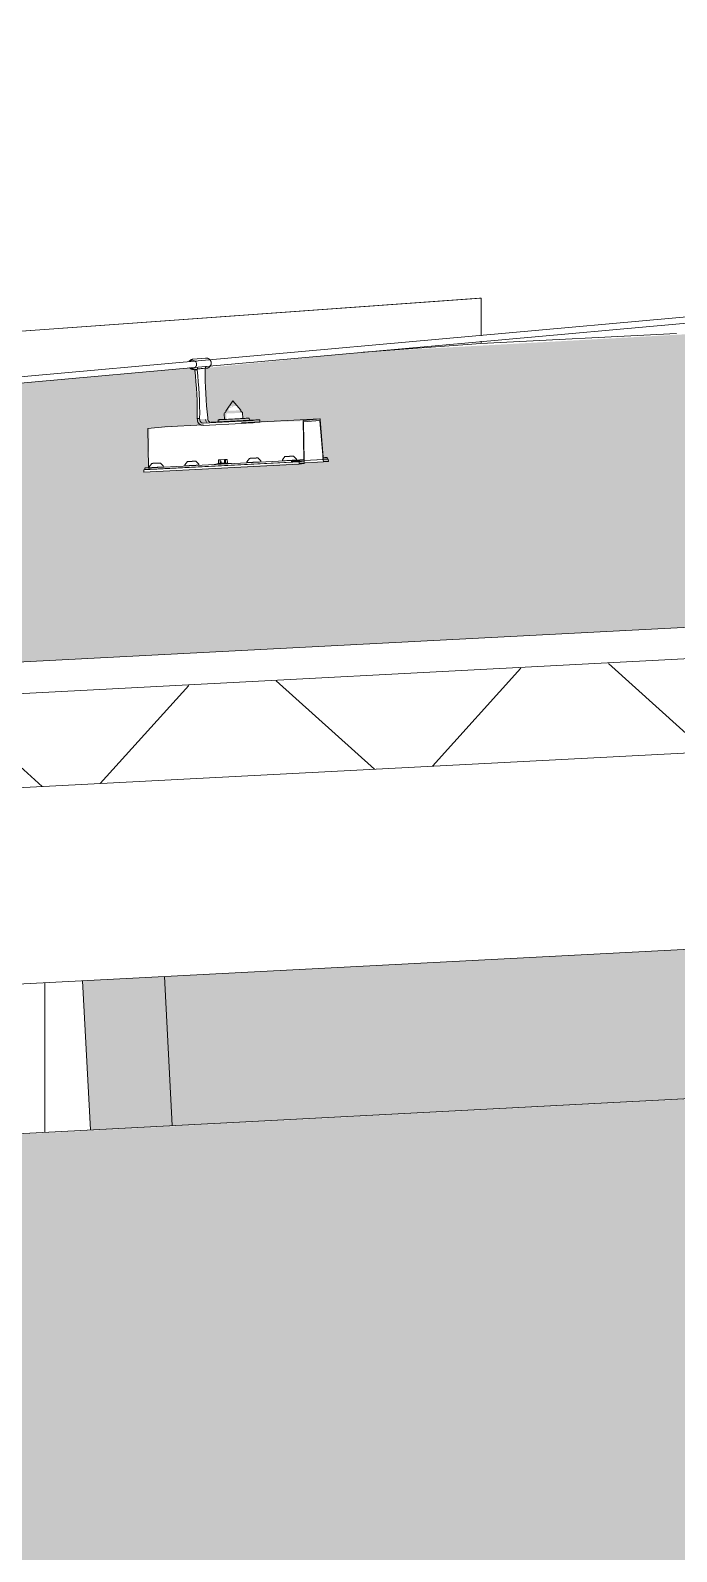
# Model space of a CAD drawing. Header units: millimetres. Extents: x 4237772 to 4686020, y -673 to 29459.
# Drawn here: x 4453996 to 4454820, y 9596 to 11536 of the extents above; entities that cross this region are included whole.
import ezdxf

# ---------------------------------------------------------------- set-up
doc = ezdxf.new("R2010")
doc.units = ezdxf.units.MM
for name, color, linetype, lineweight in [('A-GENM', 13, 'Continuous', 5), ('A-ROOF', 132, 'Continuous', 5), ('A-ROOF-PATT', 132, 'Continuous', 5), ('Q-SPCQ', 91, 'Continuous', 5), ('S-COLS', 52, 'Continuous', 5)]:
    doc.layers.add(name, color=color, linetype=linetype, lineweight=lineweight)

# ---------------------------------------------------------------- blocks, each defined once
blk = doc.blocks.new('Mechanical - Condensers - Mechanical - Condensers-1249279-SECTION - GRIDS B1-B2')
at = {"layer": 'A-GENM'}
h = blk.add_hatch(color=256, dxfattribs=at)
h.paths.add_polyline_path([(4415037.4, 8329.8), (4436182.7, 9438.4), (4436182.7, 10891.3), (4436172.5, 10891.3), (4436172.5, 10439.2), (4414985.1, 9328.4), (4415005.1, 8947.9)])
h.paths.add_polyline_path([(4436716.5, 9466.4), (4437172.1, 9490.2), (4437172.1, 13590.3), (4461105.5, 13590.3), (4461105.5, 14590.3), (4437034.5, 14590), (4436716.5, 14562.1), (4436716.5, 9584)])
h.paths.add_polyline_path([(4436182.7, 10904), (4436182.7, 11332.6), (4436172.5, 11332.6), (4436172.5, 10904)])
h.paths.add_polyline_path([(4436182.7, 11345.3), (4436182.7, 14590.3), (4436172.5, 14590.3), (4436172.5, 11345.3)])
h.paths.add_polyline_path([(4475115.8, 13590.3), (4477373.7, 13590.3), (4477373.7, 14590.3), (4461305.5, 14590.3), (4461305.5, 13590.3), (4474992.1, 13590.3)])
h = blk.add_hatch(color=256, dxfattribs=at)
h.paths.add_polyline_path([(4428549.3, 10139.6), (4429663.8, 10198), (4429663.8, 10388.4), (4428539.4, 10329.7), (4428545.1, 10220.2)])
h.paths.add_polyline_path([(4429813.8, 10205.9), (4436075.1, 10534.1), (4436075.1, 10778.2), (4435877.9, 10712.6), (4429813.8, 10396.2), (4429813.8, 10220.2)])
h.paths.add_polyline_path([(4437301.2, 10597.1), (4437931.9, 10630.3), (4437931.9, 10902.9), (4437301.2, 10869.8), (4437301.2, 10598.9)])
h.paths.add_polyline_path([(4438400.8, 10654.9), (4438804.7, 10676.2), (4438804.7, 10948.9), (4438400.8, 10927.6), (4438400.8, 10810.3)])
h.paths.add_polyline_path([(4439273.5, 10700.8), (4439677.4, 10722.1), (4439677.4, 10994.8), (4439273.5, 10973.6), (4439273.5, 10810.3)])
for points in [[(4414985.1, 9328.4), (4436172.5, 10439.2), (4436075.1, 10534.1), (4414982.2, 9426), (4414981.9, 9414.9), (4414983.9, 9354.3)], [(4428444.8, 10134.1), (4428549.3, 10139.6), (4428539.4, 10329.7), (4428434.9, 10324.3), (4428440.4, 10220.2)]]:
    blk.add_hatch(color=256, dxfattribs=at).paths.add_polyline_path(points)
for p, q in [((4436075.1, 10534.1), (4414982.5, 9428.3)), ((4428434.9, 10324.3), (4428444.8, 10134.1)), ((4428549.3, 10139.6), (4428539.4, 10329.7))]:
    blk.add_line(p, q, dxfattribs=at)
blk = doc.blocks.new('Static Line_Sayfa_Metal Deck_Pan Mount - Up to 15 _ pitch - Max 2 Users-1848369-SECTION - GRIDS B1-B2')
at = {"layer": 'Q-SPCQ'}
for p, q in [((4430069.6, 11248.9), (4421898.8, 10513.6)), ((4421899.5, 10505.7), (4430070.3, 11240.9)), ((4428591.8, 11118.4), (4428575.5, 11116.9)), ((4428592.1, 11118.4), (4428591.8, 11118.4)), ((4428576.4, 11104), (4428576.7, 11104)), ((4428576.7, 11104), (4428593, 11105.5)), ((4428577.9, 11104.3), (4428578, 11103.2)), ((4428578, 11103.2), (4428581, 11103.3)), ((4428580.9, 11104.5), (4428582, 11106.6)), ((4428580.9, 11104.5), (4428591.2, 11105.4)), ((4428581, 11103.3), (4428580.9, 11104.5)), ((4428592.3, 11107.5), (4428591.2, 11105.4)), ((4428591.2, 11105.4), (4428591.3, 11104.2)), ((4428617.4, 11050.9), (4428626.4, 11063.8)), ((4428636.8, 11051.9), (4428626.4, 11063.8)), ((4428584.2, 11041.4), (4428581.2, 11041.3)), ((4428581.2, 11041.3), (4428581.3, 11039.3)), ((4428584.3, 11039.4), (4428584.2, 11041.4)), ((4428637.5, 11038.1), (4428588.5, 11035.6)), ((4428594.5, 11042.3), (4428594.6, 11040.3)), ((4428598.8, 11036.5), (4428647.8, 11039.1)), ((4428607.8, 11039.8), (4428607.9, 11036.8)), ((4428615.5, 11047.6), (4428615.9, 11048.4)), ((4428615.5, 11047.6), (4428615.9, 11040.2)), ((4428617.1, 11049.1), (4428615.9, 11048.4)), ((4428617.4, 11049.9), (4428617.1, 11049.1)), ((4428617.4, 11050.9), (4428617.4, 11049.9)), ((4428636.8, 11050.9), (4428636.8, 11051.9)), ((4428636.8, 11050.9), (4428637.3, 11050.2)), ((4428638.5, 11049.6), (4428637.3, 11050.2)), ((4428737.6, 11040.9), (4428637.6, 11035.8)), ((4428639, 11048.9), (4428638.5, 11049.6)), ((4428639.4, 11041.5), (4428639, 11048.9)), ((4428647.6, 11038.9), (4428647.5, 11041.9)), ((4428654.3, 11039.1), (4428660.7, 11039.7)), ((4428661, 11036.7), (4428660.8, 11039.7)), ((4428716.2, 11038.2), (4428717.1, 10989.7)), ((4428737.6, 11040.9), (4428716.3, 11039)), ((4428716.6, 11037), (4428737.5, 11038.9)), ((4428737.7, 11038.2), (4428741.8, 10989.9)), ((4428741.9, 10991.9), (4428737.8, 11040.2)), ((4428518.2, 11028.8), (4428539.6, 11030.7)), ((4428519.1, 10979.4), (4428518.2, 11028)), ((4428588.6, 11033.2), (4428539.6, 11030.7)), ((4428588.6, 11032.6), (4428637.6, 11035.2)), ((4428647.9, 11036.1), (4428637.6, 11035.5)), ((4428654.4, 11036.1), (4428660.9, 11036.7)), ((4428717.4, 10987.7), (4428716.5, 11036.3)), ((4428513, 10976.1), (4428711, 10986.3)), ((4428513.1, 10973.1), (4428711.2, 10983.3)), ((4428519.9, 10979.9), (4428519.9, 10978.6)), ((4428522.8, 10978.6), (4428701, 10987.8)), ((4428522.9, 10976.6), (4428701.1, 10985.8)), ((4428537.9, 10979.5), (4428537.8, 10980.8)), ((4428565.1, 10982.2), (4428565.2, 10980.9)), ((4428583.2, 10981.8), (4428583.1, 10983.2)), ((4428608.6, 10984.1), (4428602.8, 10982.8)), ((4428611.5, 10988.8), (4428608.1, 10988.6)), ((4428608.1, 10988.6), (4428610.3, 10988.6)), ((4428608.4, 10984), (4428608.1, 10988.6)), ((4428611.8, 10983.3), (4428608.4, 10983.1)), ((4428608.4, 10983.1), (4428610.6, 10983.2)), ((4428610.3, 10988.6), (4428615.8, 10988.9)), ((4428610.3, 10988.6), (4428610.5, 10984.1)), ((4428610.6, 10983.2), (4428616.1, 10983.5)), ((4428611.6, 10986.7), (4428611.8, 10984.2)), ((4428615.8, 10988.9), (4428619.3, 10989.1)), ((4428615.8, 10988.9), (4428616.1, 10984.3)), ((4428616.1, 10983.5), (4428619.6, 10983.7)), ((4428619.3, 10989.1), (4428617.1, 10989)), ((4428617.1, 10989), (4428617.3, 10984.5)), ((4428619.6, 10983.7), (4428617.4, 10983.6)), ((4428624.8, 10984), (4428619.2, 10984.6)), ((4428619.3, 10989.1), (4428619.6, 10984.5)), ((4428644.4, 10986.3), (4428644.4, 10985)), ((4428662.4, 10985.9), (4428662.3, 10987.2)), ((4428689.7, 10988.6), (4428689.7, 10987.3)), ((4428701.1, 10987), (4428742, 10989.1)), ((4428741.9, 10989.1), (4428701.1, 10987)), ((4428717.5, 10986.9), (4428701.1, 10986.1)), ((4428707.7, 10988.3), (4428707.6, 10989.6)), ((4428717.5, 10986.9), (4428711, 10986.3)), ((4428711, 10986.3), (4428711.2, 10983.3)), ((4428711.1, 10984.5), (4428742.1, 10986.1)), ((4428711.2, 10983.3), (4428717.6, 10983.9)), ((4428711.2, 10983.6), (4428717.6, 10983.9)), ((4428717.1, 10988.9), (4428712.2, 10988.5)), ((4428712.3, 10986.5), (4428717.4, 10986.9)), ((4428717.6, 10983.9), (4428717.5, 10986.9)), ((4428748.3, 10989.7), (4428741.9, 10989.1)), ((4428741.9, 10989.4), (4428748.3, 10989.7)), ((4428741.9, 10989.1), (4428742.1, 10986.1)), ((4428742, 10989.1), (4428747.1, 10989.6)), ((4428747, 10991.6), (4428742.1, 10991.1)), ((4428742.1, 10986.1), (4428748.5, 10986.7)), ((4428742.1, 10986.4), (4428748.5, 10986.7)), ((4428747.1, 10989.6), (4428747, 10991.6)), ((4428748.5, 10986.7), (4428748.3, 10989.7)), ((4428513, 10976.1), (4428519.4, 10976.7)), ((4428513.1, 10973.1), (4428513, 10976.1)), ((4428514.1, 10978.2), (4428519, 10978.7)), ((4428514.1, 10978.2), (4428514.2, 10976.2)), ((4428519.3, 10976.7), (4428514.2, 10976.3)), ((4428522.8, 10976.9), (4428519.4, 10976.7))]:
    blk.add_line(p, q, dxfattribs=at)
at = {"layer": 'Q-SPCQ', "flags": 128}
for points in [[(4428575.5, 11116.9), (4428575.2, 11116.9), (4428575, 11116.9), (4428574.7, 11116.8), (4428574.5, 11116.8), (4428574.2, 11116.7), (4428573.9, 11116.6), (4428573.7, 11116.5), (4428573.5, 11116.4), (4428573.2, 11116.3), (4428573, 11116.2), (4428572.8, 11116.1), (4428572.5, 11115.9), (4428572.3, 11115.8), (4428572.1, 11115.6), (4428571.9, 11115.5), (4428571.7, 11115.3), (4428571.5, 11115.1), (4428571.3, 11114.9), (4428571.1, 11114.7), (4428571, 11114.5), (4428570.8, 11114.3), (4428570.7, 11114.1)], [(4428593, 11105.5), (4428593.2, 11105.5), (4428593.5, 11105.5), (4428593.8, 11105.6), (4428594, 11105.6), (4428594.3, 11105.7), (4428594.5, 11105.8), (4428594.8, 11105.9), (4428595, 11106), (4428595.3, 11106.1), (4428595.5, 11106.2), (4428595.7, 11106.3), (4428596, 11106.5), (4428596.2, 11106.6), (4428596.4, 11106.8), (4428596.6, 11106.9), (4428596.8, 11107.1), (4428597, 11107.3), (4428597.2, 11107.5), (4428597.3, 11107.7), (4428597.5, 11107.9), (4428597.7, 11108.1), (4428597.8, 11108.3), (4428598, 11108.5), (4428598.1, 11108.7), (4428598.2, 11109), (4428598.3, 11109.2), (4428598.4, 11109.4), (4428598.5, 11109.7), (4428598.6, 11109.9), (4428598.7, 11110.2), (4428598.7, 11110.4), (4428598.8, 11110.7), (4428598.9, 11110.9), (4428598.9, 11111.2), (4428598.9, 11111.4), (4428598.9, 11111.7), (4428598.9, 11111.9), (4428598.9, 11112.2), (4428598.9, 11112.4), (4428598.9, 11112.7), (4428598.9, 11113), (4428598.8, 11113.2), (4428598.8, 11113.5), (4428598.7, 11113.7), (4428598.6, 11114), (4428598.5, 11114.2), (4428598.4, 11114.4), (4428598.3, 11114.7), (4428598.2, 11114.9), (4428598.1, 11115.1), (4428598, 11115.4), (4428597.8, 11115.6), (4428597.7, 11115.8), (4428597.5, 11116), (4428597.3, 11116.2), (4428597.2, 11116.4), (4428597, 11116.6), (4428596.8, 11116.7), (4428596.6, 11116.9), (4428596.4, 11117.1), (4428596.2, 11117.2), (4428596, 11117.4), (4428595.8, 11117.5), (4428595.5, 11117.6), (4428595.3, 11117.8), (4428595.1, 11117.9), (4428594.8, 11118), (4428594.6, 11118.1), (4428594.3, 11118.2), (4428594.1, 11118.2), (4428593.8, 11118.3), (4428593.5, 11118.3), (4428593.3, 11118.4), (4428593, 11118.4), (4428592.8, 11118.4), (4428592.5, 11118.4), (4428592.2, 11118.4), (4428592.1, 11118.4)], [(4428571.3, 11106), (4428571.5, 11105.8), (4428571.7, 11105.7), (4428571.9, 11105.5), (4428572.1, 11105.3), (4428572.3, 11105.2), (4428572.5, 11105), (4428572.7, 11104.9), (4428573, 11104.8), (4428573.2, 11104.6), (4428573.4, 11104.5), (4428573.7, 11104.4), (4428573.9, 11104.3), (4428574.2, 11104.2), (4428574.4, 11104.2), (4428574.7, 11104.1), (4428574.9, 11104.1), (4428575.2, 11104), (4428575.5, 11104), (4428575.7, 11104), (4428576, 11104), (4428576.3, 11104), (4428576.4, 11104)], [(4428519.9, 10979.9), (4428523.2, 10984), (4428523.4, 10984.1), (4428523.5, 10984.1), (4428523.5, 10984.1)], [(4428537.8, 10980.8), (4428534.1, 10984.6), (4428533.8, 10984.6), (4428533.7, 10984.6), (4428533.7, 10984.6), (4428533.6, 10984.6), (4428533.6, 10984.6), (4428533.5, 10984.6), (4428533.4, 10984.6), (4428533.3, 10984.6), (4428533.3, 10984.6), (4428533.2, 10984.6), (4428533.1, 10984.6), (4428533, 10984.6), (4428532.9, 10984.6), (4428532.8, 10984.6), (4428532.7, 10984.6), (4428532.5, 10984.6), (4428532.4, 10984.6), (4428532.3, 10984.6), (4428532.1, 10984.6), (4428532, 10984.5), (4428531.8, 10984.5), (4428531.7, 10984.5), (4428531.5, 10984.5), (4428531.3, 10984.5), (4428531.2, 10984.5), (4428531, 10984.5), (4428530.8, 10984.5), (4428530.6, 10984.5), (4428530.4, 10984.5), (4428530.3, 10984.5), (4428530.1, 10984.4), (4428529.9, 10984.4), (4428529.7, 10984.4), (4428529.5, 10984.4), (4428529.3, 10984.4), (4428529.1, 10984.4), (4428528.9, 10984.4), (4428528.7, 10984.4), (4428528.5, 10984.4), (4428528.3, 10984.4), (4428528.1, 10984.3), (4428527.9, 10984.3), (4428527.7, 10984.3), (4428527.5, 10984.3), (4428527.3, 10984.3), (4428527.1, 10984.3), (4428526.9, 10984.3), (4428526.7, 10984.3), (4428526.5, 10984.3), (4428526.4, 10984.3), (4428526.2, 10984.2), (4428526, 10984.2), (4428525.8, 10984.2), (4428525.7, 10984.2), (4428525.5, 10984.2), (4428525.4, 10984.2), (4428525.2, 10984.2), (4428525.1, 10984.2), (4428524.9, 10984.2), (4428524.8, 10984.2), (4428524.7, 10984.2), (4428524.5, 10984.2), (4428524.4, 10984.1), (4428524.3, 10984.1), (4428524.2, 10984.1), (4428524.1, 10984.1), (4428524, 10984.1), (4428524, 10984.1), (4428523.9, 10984.1), (4428523.8, 10984.1), (4428523.7, 10984.1), (4428523.7, 10984.1), (4428523.6, 10984.1), (4428523.6, 10984.1), (4428523.5, 10984.1)], [(4428565.1, 10982.2), (4428568.5, 10986.4), (4428568.7, 10986.4), (4428568.8, 10986.4), (4428568.8, 10986.4)], [(4428583.1, 10983.2), (4428579.4, 10986.9), (4428579.1, 10987), (4428579, 10987), (4428579, 10987), (4428578.9, 10986.9), (4428578.8, 10986.9), (4428578.8, 10986.9), (4428578.7, 10986.9), (4428578.6, 10986.9), (4428578.6, 10986.9), (4428578.5, 10986.9), (4428578.4, 10986.9), (4428578.3, 10986.9), (4428578.2, 10986.9), (4428578.1, 10986.9), (4428578, 10986.9), (4428577.8, 10986.9), (4428577.7, 10986.9), (4428577.6, 10986.9), (4428577.4, 10986.9), (4428577.3, 10986.9), (4428577.1, 10986.9), (4428577, 10986.9), (4428576.8, 10986.9), (4428576.6, 10986.8), (4428576.5, 10986.8), (4428576.3, 10986.8), (4428576.1, 10986.8), (4428575.9, 10986.8), (4428575.7, 10986.8), (4428575.6, 10986.8), (4428575.4, 10986.8), (4428575.2, 10986.8), (4428575, 10986.8), (4428574.8, 10986.8), (4428574.6, 10986.7), (4428574.4, 10986.7), (4428574.2, 10986.7), (4428574, 10986.7), (4428573.8, 10986.7), (4428573.6, 10986.7), (4428573.4, 10986.7), (4428573.2, 10986.7), (4428573, 10986.7), (4428572.8, 10986.6), (4428572.6, 10986.6), (4428572.4, 10986.6), (4428572.2, 10986.6), (4428572, 10986.6), (4428571.8, 10986.6), (4428571.7, 10986.6), (4428571.5, 10986.6), (4428571.3, 10986.6), (4428571.1, 10986.6), (4428571, 10986.6), (4428570.8, 10986.5), (4428570.7, 10986.5), (4428570.5, 10986.5), (4428570.4, 10986.5), (4428570.2, 10986.5), (4428570.1, 10986.5), (4428570, 10986.5), (4428569.8, 10986.5), (4428569.7, 10986.5), (4428569.6, 10986.5), (4428569.5, 10986.5), (4428569.4, 10986.5), (4428569.3, 10986.5), (4428569.2, 10986.4), (4428569.2, 10986.4), (4428569.1, 10986.4), (4428569, 10986.4), (4428569, 10986.4), (4428568.9, 10986.4), (4428568.9, 10986.4), (4428568.8, 10986.4)], [(4428644.4, 10986.3), (4428647.7, 10990.5), (4428647.9, 10990.5), (4428648, 10990.5), (4428648.1, 10990.5)], [(4428662.3, 10987.2), (4428658.6, 10991), (4428658.4, 10991), (4428658.3, 10991), (4428658.2, 10991), (4428658.1, 10991), (4428658.1, 10991), (4428658, 10991), (4428657.9, 10991), (4428657.9, 10991), (4428657.8, 10991), (4428657.7, 10991), (4428657.6, 10991), (4428657.5, 10991), (4428657.4, 10991), (4428657.3, 10991), (4428657.2, 10991), (4428657.1, 10991), (4428656.9, 10991), (4428656.8, 10991), (4428656.6, 10991), (4428656.5, 10991), (4428656.3, 10991), (4428656.2, 10990.9), (4428656, 10990.9), (4428655.9, 10990.9), (4428655.7, 10990.9), (4428655.5, 10990.9), (4428655.3, 10990.9), (4428655.1, 10990.9), (4428655, 10990.9), (4428654.8, 10990.9), (4428654.6, 10990.9), (4428654.4, 10990.9), (4428654.2, 10990.8), (4428654, 10990.8), (4428653.8, 10990.8), (4428653.6, 10990.8), (4428653.4, 10990.8), (4428653.2, 10990.8), (4428653, 10990.8), (4428652.8, 10990.8), (4428652.6, 10990.8), (4428652.4, 10990.8), (4428652.2, 10990.7), (4428652, 10990.7), (4428651.8, 10990.7), (4428651.6, 10990.7), (4428651.4, 10990.7), (4428651.2, 10990.7), (4428651.1, 10990.7), (4428650.9, 10990.7), (4428650.7, 10990.7), (4428650.5, 10990.7), (4428650.4, 10990.6), (4428650.2, 10990.6), (4428650, 10990.6), (4428649.9, 10990.6), (4428649.7, 10990.6), (4428649.6, 10990.6), (4428649.5, 10990.6), (4428649.3, 10990.6), (4428649.2, 10990.6), (4428649.1, 10990.6), (4428649, 10990.6), (4428648.8, 10990.6), (4428648.7, 10990.5), (4428648.6, 10990.5), (4428648.6, 10990.5), (4428648.5, 10990.5), (4428648.4, 10990.5), (4428648.3, 10990.5), (4428648.3, 10990.5), (4428648.2, 10990.5), (4428648.1, 10990.5), (4428648.1, 10990.5), (4428648.1, 10990.5)], [(4428689.7, 10988.6), (4428693, 10992.8), (4428693.2, 10992.8), (4428693.3, 10992.8), (4428693.4, 10992.8)], [(4428707.6, 10989.6), (4428703.9, 10993.4), (4428703.7, 10993.4), (4428703.6, 10993.4), (4428703.5, 10993.4), (4428703.4, 10993.4), (4428703.4, 10993.4), (4428703.3, 10993.4), (4428703.2, 10993.4), (4428703.2, 10993.4), (4428703.1, 10993.4), (4428703, 10993.4), (4428702.9, 10993.3), (4428702.8, 10993.3), (4428702.7, 10993.3), (4428702.6, 10993.3), (4428702.5, 10993.3), (4428702.3, 10993.3), (4428702.2, 10993.3), (4428702.1, 10993.3), (4428701.9, 10993.3), (4428701.8, 10993.3), (4428701.6, 10993.3), (4428701.5, 10993.3), (4428701.3, 10993.3), (4428701.2, 10993.3), (4428701, 10993.3), (4428700.8, 10993.2), (4428700.6, 10993.2), (4428700.4, 10993.2), (4428700.3, 10993.2), (4428700.1, 10993.2), (4428699.9, 10993.2), (4428699.7, 10993.2), (4428699.5, 10993.2), (4428699.3, 10993.2), (4428699.1, 10993.2), (4428698.9, 10993.2), (4428698.7, 10993.1), (4428698.5, 10993.1), (4428698.3, 10993.1), (4428698.1, 10993.1), (4428697.9, 10993.1), (4428697.7, 10993.1), (4428697.5, 10993.1), (4428697.3, 10993.1), (4428697.1, 10993.1), (4428696.9, 10993), (4428696.7, 10993), (4428696.5, 10993), (4428696.4, 10993), (4428696.2, 10993), (4428696, 10993), (4428695.8, 10993), (4428695.7, 10993), (4428695.5, 10993), (4428695.3, 10993), (4428695.2, 10993), (4428695, 10992.9), (4428694.9, 10992.9), (4428694.7, 10992.9), (4428694.6, 10992.9), (4428694.5, 10992.9), (4428694.4, 10992.9), (4428694.2, 10992.9), (4428694.1, 10992.9), (4428694, 10992.9), (4428693.9, 10992.9), (4428693.9, 10992.9), (4428693.8, 10992.9), (4428693.7, 10992.9), (4428693.6, 10992.9), (4428693.6, 10992.9), (4428693.5, 10992.8), (4428693.4, 10992.8), (4428693.4, 10992.8), (4428693.4, 10992.8)]]:
    blk.add_lwpolyline(points, dxfattribs=at)
at = {"layer": 'Q-SPCQ'}
for centre, major_axis, ratio, start_param, end_param in [((4428575.2, 11110.4), (-0.47, 5.2), 0.991613, 0, 0.578027), ((4428575.2, 11110.4), (-0.47, 5.2), 0.991613, 5.198059, 6.245256), ((4428575.2, 11110.4), (-0.47, 5.2), 0.991613, 2.471398, 3.103664), ((4428575.2, 11110.4), (-0.47, 5.2), 0.991613, 3.103664, 4.150861), ((4428571.5, 11071.5), (-3.6, 69.9), 0.129148, 4.258548, 5.176114), ((4428575.2, 11110.4), (-0.47, 5.2), 0.991613, 4.251708, 5.115059), ((4428574.5, 11071.6), (-3.6, 69.9), 0.129148, 4.258548, 5.176114), ((4428601, 11074), (-3.6, 69.9), 0.129148, 1.116956, 2.034521), ((4428588.3, 11039.6), (-0.63, 6.97), 0.991613, 1.532867, 3.103664), ((4428588.3, 11039.6), (-0.36, 3.98), 0.991613, 1.532867, 3.103664), ((4428598.6, 11040.5), (-0.63, 6.97), 0.991613, 1.532867, 2.056466), ((4428598.6, 11040.5), (-0.36, 3.98), 0.991613, 1.532867, 2.841864), ((4428627.6, 11040.8), (19.8, 1), 0.004901, 3.012082, 6.153674), ((4428627.8, 11037.8), (19.8, 1), 0.004901, 3.012082, 6.153674), ((4428627.6, 11040.8), (19.8, 1), 0.004901, 2.076476, 3.012082), ((4428627.8, 11037.8), (19.8, 1), 0.004901, 6.153674, 9.295267), ((4428627.6, 11040.8), (11.7, 0.6), 0.004901, 3.012082, 6.153674), ((4428627.6, 11040.8), (11.7, 0.6), 0.004901, 2.602437, 3.012082), ((4428639.4, 11038.3), (15, 0.8), 0.004901, 4.582878, 6.153674), ((4428627.6, 11040.8), (19.8, 1), 0.004901, 6.153674, 7.186127), ((4428645.9, 11038.9), (15, 0.8), 0.004901, 6.153674, 7.724471), ((4428716.4, 11038), (-0.051, 0.999), 0.129148, 0.004942, 1.323579), ((4428737.6, 11037.9), (-0.051, 0.999), 0.129148, 4.969491, 6.283185), ((4428737.7, 11039.9), (-0.051, 0.999), 0.129148, 4.969491, 5.848582), ((4428518.3, 11027.8), (-0.051, 0.999), 0.129148, 0.224715, 1.323579), ((4428639.6, 11035.3), (15, 0.8), 0.004901, 4.582878, 6.153674), ((4428646, 11035.9), (15, 0.8), 0.004901, 6.153674, 7.724471), ((4428716.7, 11036), (-0.051, 0.999), 0.129148, 0.004942, 1.323579), ((4428574.2, 10981.4), (8.99, 0.47), 0.004901, 3.012082, 4.059279), ((4428574.2, 10981.4), (8.99, 0.47), 0.004901, 6.153674, 9.295267), ((4428574.2, 10981.4), (8.99, 0.47), 0.004901, 5.106477, 6.153674), ((4428613.8, 10983.4), (11, 0.6), 0.004901, 3.012082, 4.059279), ((4428613.8, 10983.4), (11, 0.6), 0.004901, 6.153674, 9.295267), ((4428613.8, 10983.4), (11, 0.6), 0.004901, 5.106477, 6.153674), ((4428653.4, 10985.5), (8.99, 0.47), 0.004901, 3.012082, 4.059279), ((4428653.4, 10985.5), (8.99, 0.47), 0.004901, 6.153674, 9.295267), ((4428653.4, 10985.5), (8.99, 0.47), 0.004901, 5.106477, 6.153674), ((4428698.7, 10987.8), (8.99, 0.47), 0.004901, 3.012082, 4.059279), ((4428698.7, 10987.8), (8.99, 0.47), 0.004901, 6.153674, 9.295267), ((4428702.3, 10987.9), (9.99, 0.52), 0.004901, 4.582878, 6.153674), ((4428698.7, 10987.8), (8.99, 0.47), 0.004901, 5.106477, 6.153674), ((4428702.4, 10985.9), (9.99, 0.52), 0.004901, 5.630076, 6.153674), ((4428717, 10989.9), (-0.051, 0.999), 0.129148, 3.366308, 4.465172), ((4428717.3, 10987.9), (-0.051, 0.999), 0.129148, 3.146535, 4.465172), ((4428737.1, 10991.1), (9.99, 0.52), 0.004901, 6.153674, 7.462671), ((4428737.2, 10989.1), (9.99, 0.52), 0.004901, 6.153674, 7.462671), ((4428742, 10990.1), (-0.051, 0.999), 0.129148, 1.827898, 2.926762), ((4428742.1, 10992.1), (-0.051, 0.999), 0.129148, 1.827898, 3.141593), ((4428524, 10978.8), (9.99, 0.52), 0.004901, 3.012082, 4.582878), ((4428524.1, 10976.8), (9.99, 0.52), 0.004901, 3.012082, 3.535681), ((4428518.9, 10979.7), (-0.051, 0.999), 0.129148, 3.366308, 4.465172), ((4428519.2, 10977.7), (-0.051, 0.999), 0.129148, 3.146535, 4.465172), ((4428528.9, 10979), (8.99, 0.47), 0.004901, 3.012082, 3.86853), ((4428528.9, 10979), (8.99, 0.47), 0.004901, 6.153674, 9.295267), ((4428528.9, 10979), (8.99, 0.47), 0.004901, 5.106477, 6.153674)]:
    blk.add_ellipse(centre, major_axis=major_axis, ratio=ratio, start_param=start_param, end_param=end_param, dxfattribs=at)
for points in [[(4428608.4, 10984), (4428608.9, 10984.1), (4428610.1, 10984.3), (4428611.2, 10984.2), (4428611.8, 10984.2)], [(4428610.5, 10984.1), (4428610.2, 10984.2), (4428609.4, 10984.2), (4428608.7, 10984.1), (4428608.4, 10984)], [(4428616.1, 10984.3), (4428615.1, 10984.4), (4428613.3, 10984.4), (4428611.4, 10984.2), (4428610.5, 10984.1)], [(4428611.8, 10984.2), (4428612.7, 10984.3), (4428614.5, 10984.5), (4428616.4, 10984.5), (4428617.3, 10984.5)], [(4428619.6, 10984.5), (4428619, 10984.6), (4428617.8, 10984.6), (4428616.7, 10984.5), (4428616.1, 10984.3)], [(4428617.3, 10984.5), (4428617.7, 10984.5), (4428618.4, 10984.6), (4428619.2, 10984.6), (4428619.6, 10984.5)]]:
    blk.add_open_spline(points, degree=3, dxfattribs=at)
blk = doc.blocks.new('GT01 - GT01-2642391-SECTION - GRIDS B1-B2')
at = {"layer": 'A-GENM'}
for p, q in [((4409876.5, 9824.6), (4428941.3, 11194.8)), ((4409878.6, 9824.6), (4428943.2, 11194.8)), ((4428941.3, 11194.8), (4428943.2, 11194.8)), ((4428943.2, 11194.8), (4428943.4, 11146.9)), ((4428943.5, 11140), (4428943.5, 11136.8))]:
    blk.add_line(p, q, dxfattribs=at)

msp = doc.modelspace()

# ---------------------------------------------------------------- hatches: boundary and pattern name
at = {"layer": 'A-ROOF-PATT'}
h = msp.add_hatch(dxfattribs=at)
h.set_pattern_fill('FP_187', color=256, style=0, pattern_type=2)
h.set_pattern_definition([(3.013, (37691.9309, -226018.123), (-31.18210451525, -1.0529e-05), [])])
h.paths.add_polyline_path([(4446822.7, 10371.9), (4446831.5, 10372.4), (4446831.7, 10369.1), (4446837.2, 10370), (4446837.1, 10372.7), (4446822.1, 10371.9)])
h.paths.add_polyline_path([(4447460.8, 10390.4), (4447461.4, 10390.4), (4447460.8, 10426.5)])
h.paths.add_polyline_path([(4435506.2, 9766.6), (4446705.4, 10350.9), (4446710.4, 10360.2), (4446785.1, 10367.4), (4446784.9, 10370), (4446800.8, 10373.4), (4446800.3, 10382.5), (4446826.3, 10384), (4446826.9, 10372.6), (4446852.5, 10373.8), (4446852.8, 10370.2), (4446922.5, 10373.8), (4446927.3, 10362.5), (4447460.8, 10390.4), (4447462.7, 10427.3), (4447531.2, 10432.2), (4447531.1, 10434.1), (4447580.2, 10434.4), (4447580.2, 10434.2), (4447680.2, 10437.1), (4447680.7, 10432.2), (4447684.4, 10402), (4461505.4, 11123.2), (4461702.7, 11188.8), (4461702.7, 11216.8), (4461413.3, 11202), (4461413.3, 11495.4), (4461113.1, 11479.6), (4461111.4, 11277.7), (4460816.9, 11226.6), (4460803.9, 11228.3), (4460788.7, 11235.7), (4460779, 11244.5), (4460771.9, 11255.5), (4460768, 11268), (4460767.5, 11281), (4460770.3, 11293.8), (4460775.3, 11303.8), (4460785.5, 11315), (4460797.5, 11322.2), (4460814.6, 11327), (4461013.1, 11362), (4461013.1, 11474.3), (4456579.3, 11241.1), (4456599.2, 11193.6), (4456641.7, 11195.8), (4456641.7, 11189.8), (4456526.4, 11181.1), (4456524.9, 11187.2), (4456505.6, 11233.2), (4456436.4, 11228.9), (4456419.8, 11178.3), (4456306.6, 11169.8), (4456306.4, 11175.8), (4456349.2, 11179.6), (4456366.4, 11229.1), (4456348.5, 11228.9), (4455705.8, 11195.1), (4455707.7, 11174), (4455697.4, 11174.6), (4455696, 11175), (4455694.3, 11174.9), (4455693.6, 11194.5), (4454961.7, 11155.2), (4454964.9, 11107.2), (4454954.6, 11107.7), (4454953.8, 11108.2), (4454951.5, 11108.1), (4454949.8, 11155.3), (4454420.5, 11126), (4454221.1, 11106), (4454218.8, 11104), (4454220.6, 11056.5), (4454222.1, 11040.3), (4454211.8, 11040.9), (4454211.1, 11041.4), (4454208.8, 11041.3), (4454206.2, 11096.3), (4454207, 11103.2), (4454208.5, 11103.3), (4454208.5, 11104.4), (4454203, 11105.2), (4454198.4, 11106), (4453478.3, 11039.1), (4453476, 11037.1), (4453477.9, 10989.7), (4453479.4, 10973.5), (4453469.1, 10974.1), (4453468.3, 10974.5), (4453466, 10974.4), (4453463.5, 11029.4), (4453464.3, 11036.4), (4453465.7, 11036.5), (4453465.7, 11037.5), (4453460.3, 11038.3), (4453455.7, 11039.1), (4452735.5, 10972.3), (4452733.2, 10970.3), (4452735.1, 10922.9), (4452736.6, 10906.7), (4452726.3, 10907.2), (4452725.5, 10907.7), (4452723.2, 10907.6), (4452720.7, 10962.6), (4452721.5, 10969.6), (4452723, 10969.6), (4452722.9, 10970.7), (4452717.5, 10971.5), (4452712.9, 10972.3), (4451992.8, 10905.4), (4451990.4, 10903.5), (4451992.3, 10856), (4451993.8, 10839.8), (4451983.5, 10840.4), (4451982.7, 10840.9), (4451980.5, 10840.7), (4451977.9, 10895.7), (4451978.7, 10902.7), (4451980.2, 10902.8), (4451980.1, 10903.9), (4451974.7, 10904.7), (4451970.1, 10905.5), (4451250, 10838.6), (4451247.7, 10836.6), (4451249.5, 10789.2), (4451251.1, 10773), (4451240.7, 10773.6), (4451240, 10774), (4451237.7, 10773.9), (4451235.1, 10828.9), (4451235.9, 10835.9), (4451237.4, 10836), (4451237.4, 10837), (4451232, 10837.8), (4451227.3, 10838.6), (4450507.2, 10771.8), (4450504.9, 10769.8), (4450506.8, 10722.3), (4450508.3, 10706.2), (4450498, 10706.7), (4450497.2, 10707.2), (4450494.9, 10707.1), (4450492.4, 10762.1), (4450493.2, 10769.1), (4450494.7, 10769.1), (4450494.6, 10770.2), (4450489.2, 10771), (4450484.6, 10771.8), (4449764.4, 10704.9), (4449762.1, 10703), (4449764, 10655.5), (4449765.5, 10639.3), (4449755.2, 10639.9), (4449755, 10640.4), (4449752.1, 10640.2), (4449749.6, 10695.2), (4449750.4, 10702.2), (4449751.9, 10702.3), (4449751.8, 10703.4), (4449746.4, 10704.2), (4449741.8, 10705), (4449021.7, 10638.1), (4449019.4, 10636.1), (4449021.2, 10588.7), (4449022.7, 10572.5), (4449012.4, 10573.1), (4449011.7, 10573.5), (4449009.4, 10573.4), (4449006.8, 10628.4), (4449007.6, 10635.4), (4449009.1, 10635.5), (4449009, 10636.5), (4449003.6, 10637.3), (4448999, 10638.1), (4448278.9, 10571.3), (4448276.6, 10569.3), (4448279.4, 10511.8), (4448280, 10505.6), (4448269.6, 10507), (4448269.5, 10506.7), (4448266.6, 10508.8), (4448264, 10561.6), (4448264.8, 10568.6), (4448266.3, 10568.6), (4448266.3, 10569.7), (4448260.9, 10570.5), (4448256.3, 10571.3), (4447536.1, 10504.4), (4447533.8, 10502.4), (4447535.7, 10455), (4447537.2, 10438.8), (4447526.9, 10438.8), (4447526.1, 10439.8), (4447523.8, 10439.7), (4447521.3, 10494.7), (4447522.1, 10501.7), (4447523.6, 10501.8), (4447523.5, 10502.8), (4447518.1, 10503.6), (4447513.4, 10507.6), (4447513.2, 10511.2), (4447524.1, 10515.9), (4447537.5, 10515.4), (4447540.4, 10514.9), (4448261.8, 10581.9), (4448264.1, 10582.5), (4448280.3, 10582.3), (4448283.2, 10581.7), (4449006, 10648), (4449006.8, 10649.4), (4449023.1, 10649.1), (4449025.9, 10648.6), (4449747.3, 10715.6), (4449749.6, 10716.2), (4449765.8, 10715.9), (4449768.7, 10715.4), (4450490.1, 10782.4), (4450492.4, 10783), (4450508.6, 10782.8), (4450511.5, 10782.2), (4451232.9, 10849.3), (4451235.2, 10849.9), (4451251.4, 10849.6), (4451254.3, 10849.1), (4451975.6, 10916.1), (4451977.9, 10916.7), (4451994.1, 10916.4), (4451997, 10915.9), (4452718.4, 10982.9), (4452720.7, 10983.5), (4452736.9, 10983.3), (4452739.8, 10982.8), (4453461.2, 11049.8), (4453463.5, 11050.4), (4453479.7, 11050.1), (4453482.6, 11049.6), (4453969.2, 11093.5), (4435680.2, 9779.1)])
h.paths.add_polyline_path([(4446778.8, 10354.8), (4446851.4, 10360), (4446849.5, 10364.3), (4446780.4, 10360), (4446779.5, 10357.1)])
h.paths.add_polyline_path([(4446805.3, 10371.6), (4446806.8, 10373.8), (4446805.4, 10373.4)])
h.paths.add_polyline_path([(4446781.8, 10372.8), (4446781.8, 10392.8), (4446777.1, 10392.8), (4446786.9, 10439.9), (4446791.8, 10440.2), (4446796.6, 10391.1), (4446798.5, 10374.3), (4446784.9, 10373.1)])
h.paths.add_polyline_path([(4446800.2, 10384.7), (4446802.9, 10389.4), (4446810.6, 10391.8), (4446827, 10386.4), (4446802.9, 10384.8)])
h.paths.add_polyline_path([(4447531.1, 10434.1), (4447588, 10437.4), (4447534.7, 10434.3)])
h.paths.add_polyline_path([(4448198.5, 10438.4), (4448198.3, 10441.4), (4448204.4, 10444.2), (4448204.3, 10452.2), (4448205.5, 10494.1), (4448274, 10498.5), (4448274, 10500.9), (4448330.7, 10504.2), (4448322.9, 10503.5), (4448323, 10501.1), (4448423, 10504), (4448425, 10481.1), (4448427.5, 10454.7), (4448427.3, 10453.7), (4448427.2, 10451.4), (4448203.5, 10438.7)])
h.paths.add_polyline_path([(4447560.9, 10438.8), (4447560.5, 10446.2), (4447581.5, 10447), (4447581.9, 10439.9), (4447561.3, 10438.8)])
h.paths.add_polyline_path([(4447561.2, 10453.4), (4447567.5, 10455.8), (4447568.3, 10454.9), (4447565.3, 10454.2)])
h.paths.add_polyline_path([(4447563.8, 10449.5), (4447563.8, 10452.9), (4447568.3, 10454.2), (4447570.2, 10455.8), (4447575, 10455.8), (4447578.6, 10452.2), (4447577.4, 10450.3), (4447568.3, 10449.8)])
h.paths.add_polyline_path([(4448941.3, 10505.3), (4448941.1, 10508.3), (4448947.2, 10511), (4448947.1, 10519.1), (4448948.3, 10560.9), (4449016.7, 10565.4), (4449016.8, 10567.8), (4449073.5, 10571), (4449065.6, 10570.3), (4449065.8, 10567.9), (4449165.8, 10570.8), (4449166.7, 10560.6), (4449170.2, 10521.5), (4449170.1, 10520.5), (4449170, 10518.3), (4448948.6, 10505.7)])
h.paths.add_polyline_path([(4448303.7, 10505.6), (4448303.3, 10513), (4448324.4, 10511.8), (4448324.6, 10506.7), (4448304, 10505.6)])
h.paths.add_polyline_path([(4448304, 10520.2), (4448310.2, 10522.6), (4448311.1, 10521.7), (4448308.1, 10521.1)])
h.paths.add_polyline_path([(4448306.6, 10516.4), (4448306.6, 10519.8), (4448311.1, 10521.1), (4448313, 10522.6), (4448317.8, 10522.6), (4448321.3, 10519), (4448320.2, 10517.1), (4448311.1, 10516.6)])
h.paths.add_polyline_path([(4449684, 10572.1), (4449683.9, 10575.1), (4449690, 10577.9), (4449689.8, 10585.9), (4449691, 10627.8), (4449759.5, 10632.2), (4449759.5, 10634.6), (4449816.3, 10637.9), (4449808.4, 10637.1), (4449808.6, 10634.7), (4449908.6, 10637.6), (4449909.5, 10627.5), (4449913, 10588.4), (4449912.9, 10587.3), (4449912.8, 10585.1), (4449689.1, 10572.4)])
h.paths.add_polyline_path([(4449046.5, 10572.5), (4449046.1, 10579.9), (4449067, 10580.7), (4449067.4, 10573.6), (4449046.8, 10572.5)])
h.paths.add_polyline_path([(4449046.7, 10587.1), (4449053, 10589.5), (4449053.8, 10588.5), (4449050.9, 10587.9)])
h.paths.add_polyline_path([(4449049.3, 10583.2), (4449049.3, 10586.6), (4449053.8, 10587.9), (4449055.7, 10589.5), (4449060.6, 10589.5), (4449064.1, 10585.8), (4449062.9, 10583.9), (4449053.9, 10583.4)])
h.paths.add_polyline_path([(4450426.8, 10639), (4450426.6, 10642), (4450432.7, 10644.7), (4450432.6, 10652.7), (4450433.8, 10694.6), (4450502.3, 10699), (4450502.3, 10701.4), (4450559, 10704.7), (4450551.2, 10704), (4450551.3, 10701.6), (4450651.3, 10704.5), (4450652.2, 10694.3), (4450655.8, 10655.2), (4450655.6, 10654.2), (4450655.5, 10651.9), (4450484.9, 10642)])
h.paths.add_polyline_path([(4449789.2, 10639.3), (4449788.9, 10646.7), (4449809.8, 10647.6), (4449810.2, 10640.4), (4449789.6, 10639.3)])
h.paths.add_polyline_path([(4449789.5, 10653.9), (4449795.8, 10656.3), (4449796.6, 10655.4), (4449793.6, 10654.7)])
h.paths.add_polyline_path([(4449792.1, 10650), (4449792.1, 10653.5), (4449796.6, 10654.7), (4449798.5, 10656.3), (4449803.3, 10656.3), (4449806.9, 10652.7), (4449805.7, 10650.8), (4449796.6, 10650.3)])
h.paths.add_polyline_path([(4451169.6, 10705.8), (4451169.4, 10708.8), (4451175.5, 10711.6), (4451175.4, 10719.6), (4451176.6, 10761.4), (4451245.1, 10765.9), (4451246.9, 10768.5), (4451301.8, 10771.5), (4451293.9, 10770.8), (4451294.1, 10768.4), (4451394.1, 10771.3), (4451395, 10761.1), (4451398.6, 10722), (4451398.4, 10721), (4451398.3, 10718.8), (4451174.6, 10706.1)])
h.paths.add_polyline_path([(4450532, 10706.1), (4450531.6, 10713.5), (4450552.6, 10713.9), (4450553, 10707.3), (4450532.4, 10706.2)])
h.paths.add_polyline_path([(4450532.3, 10720.7), (4450538.6, 10723.1), (4450539, 10722.1), (4450536.4, 10721.6)])
h.paths.add_polyline_path([(4450534.9, 10716.9), (4450532.3, 10720.7), (4450539.4, 10721.6), (4450541.3, 10723.1), (4450546.1, 10723.1), (4450549.7, 10719.5), (4450548.5, 10717.6), (4450539.3, 10717.1)])
h.paths.add_polyline_path([(4451912.3, 10772.6), (4451912.2, 10775.6), (4451918.3, 10778.4), (4451918.2, 10786.4), (4451919.4, 10828.3), (4451987.8, 10832.7), (4451989.4, 10835.3), (4452044.6, 10838.4), (4452036.7, 10837.6), (4452036.9, 10835.2), (4452136.9, 10838.2), (4452137.8, 10828), (4452141.3, 10788.9), (4452141.2, 10787.8), (4452141.1, 10785.6), (4451917.4, 10772.9)])
h.paths.add_polyline_path([(4451274.8, 10773), (4451274.4, 10780.4), (4451295.4, 10781.2), (4451295.7, 10774.1), (4451275.1, 10773)])
h.paths.add_polyline_path([(4451275.1, 10787.6), (4451281.3, 10790), (4451282.2, 10789), (4451279.2, 10788.4)])
h.paths.add_polyline_path([(4451277.7, 10783.7), (4451277.7, 10787.1), (4451282.2, 10788.4), (4451284.1, 10790), (4451288.9, 10790), (4451292.4, 10786.3), (4451291.2, 10784.4), (4451282.2, 10783.9)])
h.paths.add_polyline_path([(4452655.1, 10839.5), (4452655, 10842.5), (4452661.1, 10845.2), (4452660.9, 10856.3), (4452662.1, 10895.1), (4452730.6, 10899.6), (4452731.8, 10902.1), (4452787.4, 10905.2), (4452779.5, 10904.5), (4452779.7, 10902.1), (4452879.6, 10905), (4452880.5, 10894.8), (4452884.1, 10855.7), (4452884, 10854.7), (4452883.9, 10852.4), (4452660.2, 10839.7)])
h.paths.add_polyline_path([(4452017.6, 10839.8), (4452017.2, 10847.2), (4452038.1, 10848.1), (4452038.5, 10840.9), (4452017.9, 10839.8)])
h.paths.add_polyline_path([(4452017.8, 10854.4), (4452023, 10858.1), (4452024.9, 10855.9), (4452022, 10855.3)])
h.paths.add_polyline_path([(4452020.4, 10850.6), (4452020.4, 10854), (4452024.9, 10855.3), (4452025.8, 10856.3), (4452029.4, 10858.1), (4452035.2, 10853.2), (4452034, 10851.3), (4452025, 10850.8)])
h.paths.add_polyline_path([(4453397.9, 10906.3), (4453397.7, 10909.3), (4453403.8, 10912.1), (4453403.7, 10920.1), (4453404.9, 10961.9), (4453473.4, 10966.4), (4453474.3, 10968.9), (4453530.1, 10972.1), (4453522.3, 10971.3), (4453522.4, 10968.9), (4453622.4, 10971.8), (4453623.3, 10961.7), (4453626.9, 10922.5), (4453626.7, 10921.5), (4453626.6, 10919.3), (4453402.9, 10906.6)])
h.paths.add_polyline_path([(4452760.3, 10906.6), (4452759.9, 10914.1), (4452780.9, 10914.4), (4452781.3, 10907.8), (4452760.7, 10906.7)])
h.paths.add_polyline_path([(4452760.6, 10921.2), (4452766.9, 10923.7), (4452767.3, 10922.6), (4452764.7, 10922.1)])
h.paths.add_polyline_path([(4452763.2, 10917.4), (4452760.6, 10921.2), (4452767.7, 10922.1), (4452769.6, 10923.7), (4452774.4, 10923.7), (4452778, 10920), (4452776.8, 10918.1), (4452767.6, 10917.6)])
h.paths.add_polyline_path([(4454140.7, 10973.1), (4454140.5, 10976.1), (4454146.6, 10978.9), (4454146.5, 10986.9), (4454147.7, 11028.8), (4454216.1, 11033.2), (4454216.7, 11035.7), (4454272.9, 11038.9), (4454265, 11038.1), (4454265.2, 11035.8), (4454365.2, 11038.7), (4454366.1, 11028.5), (4454369.7, 10989.4), (4454369.5, 10988.4), (4454369.4, 10986.1), (4454145.7, 10973.4)])
h.paths.add_polyline_path([(4453503.1, 10973.5), (4453502.7, 10980.9), (4453523.7, 10981.7), (4453524, 10974.6), (4453503.5, 10973.5)])
h.paths.add_polyline_path([(4453503.4, 10988.1), (4453509.6, 10990.5), (4453510.5, 10989.5), (4453507.5, 10988.9)])
h.paths.add_polyline_path([(4453506, 10984.2), (4453506, 10987.6), (4453510.5, 10988.9), (4453512.4, 10990.5), (4453517.2, 10990.5), (4453520.7, 10986.9), (4453519.6, 10985), (4453510.5, 10984.5)])
h.paths.add_polyline_path([(4454883.4, 11040), (4454883.3, 11043), (4454889.4, 11045.7), (4454889, 11068.4), (4454890.4, 11095.6), (4454958.9, 11100.1), (4454959.2, 11102.5), (4455015.7, 11105.7), (4455007.8, 11105), (4455008, 11102.6), (4455108, 11105.5), (4455108.9, 11095.3), (4455112.4, 11056.2), (4455112.3, 11055.2), (4455112.2, 11053), (4454888.5, 11040.2)])
h.paths.add_polyline_path([(4454245.9, 11040.3), (4454245.5, 11047.7), (4454266.4, 11048.6), (4454266.8, 11041.4), (4454246.2, 11040.3)])
h.paths.add_polyline_path([(4454246.2, 11054.9), (4454252.4, 11057.3), (4454253.2, 11056.4), (4454250.3, 11055.8)])
h.paths.add_polyline_path([(4454248.7, 11051.1), (4454248.7, 11054.5), (4454253.3, 11055.8), (4454255.2, 11057.3), (4454260, 11057.3), (4454263.5, 11053.7), (4454262.3, 11051.8), (4454253.3, 11051.3)])
h.paths.add_polyline_path([(4455626.2, 11106.8), (4455626, 11109.8), (4455632.2, 11112.6), (4455632, 11120.6), (4455633.2, 11162.5), (4455701.7, 11166.9), (4455701.7, 11169.3), (4455758.5, 11172.6), (4455750.6, 11171.8), (4455750.7, 11169.4), (4455850.7, 11172.3), (4455852.5, 11151.7), (4455855.2, 11123.1), (4455855, 11122), (4455854.9, 11119.8), (4455631.2, 11107.1)])
h.paths.add_polyline_path([(4454988.7, 11107.2), (4454988.3, 11114.6), (4455009.2, 11114.9), (4455009.6, 11108.3), (4454989, 11107.2)])
h.paths.add_polyline_path([(4454988.9, 11121.8), (4454995.2, 11124.2), (4454995.6, 11123.1), (4454993, 11122.6)])
h.paths.add_polyline_path([(4454991.5, 11117.9), (4454988.9, 11121.8), (4454996, 11122.6), (4454997.9, 11124.2), (4455002.8, 11124.2), (4455006.3, 11120.5), (4455005.1, 11118.6), (4454995.9, 11118.1)])
h.paths.add_polyline_path([(4455731.4, 11174), (4455731, 11181.4), (4455752, 11181.8), (4455752.4, 11175.1), (4455731.8, 11174)])
h.paths.add_polyline_path([(4455731.7, 11188.6), (4455738, 11191), (4455738.4, 11190), (4455735.8, 11189.4)])
h.paths.add_polyline_path([(4455734.3, 11184.7), (4455731.7, 11188.6), (4455738.8, 11189.4), (4455740.7, 11191), (4455745.5, 11191), (4455749.1, 11187.4), (4455747.9, 11185.5), (4455738.7, 11185)])
h.paths.add_polyline_path([(4462928.8, 11280.3), (4467172.6, 11503.7), (4466984.3, 11503.7), (4466984.3, 11494), (4462928.8, 11281.3)])
h = msp.add_hatch(dxfattribs=at)
h.set_pattern_fill('FP_186', color=256, angle=225, style=0, pattern_type=2)
h.set_pattern_definition([(47.987, (4488880.53, 10654.8), (-222.8979, 200.7898), []), (137.987, (4488880.53, 10654.8), (-200.7898, -222.8979), [])])
h.paths.add_polyline_path([(4435506.2, 9606.4), (4461505.4, 10963), (4461505.4, 11083.1), (4446985.8, 10323.9), (4446985.7, 10320.9), (4446870.4, 10312.2), (4446868.5, 10319.4), (4446766, 10312.6), (4446766, 10309.6), (4446650.5, 10300.9), (4446650.4, 10306.9), (4446650.1, 10308), (4435506.2, 9726.5)])

# ---------------------------------------------------------------- linework, layer by layer
at = {"layer": 'A-ROOF'}
for p, q in [((4454570.6, 11136.8), (4454420.5, 11126)), ((4454570.6, 11136.8), (4454820.1, 11149.9)), ((4446985.7, 10325.5), (4461505.4, 11083.1)), ((4435506.2, 9606.4), (4461505.4, 10963))]:
    msp.add_line(p, q, dxfattribs=at)
at = {"layer": 'A-ROOF', "lineweight": 15}
for p, q in [((4461505.4, 11123.2), (4447683.3, 10402)), ((4437833.2, 9477.5), (4461505.4, 10712.6))]:
    msp.add_line(p, q, dxfattribs=at)
at = {"layer": 'S-COLS'}
msp.add_line((4454014.2, 10131), (4454014.2, 10321.7), dxfattribs=at)

# ---------------------------------------------------------------- block references
at = {"layer": 'A-GENM'}
for name in ['Mechanical - Condensers - Mechanical - Condensers-1249279-SECTION - GRIDS B1-B2', 'GT01 - GT01-2642391-SECTION - GRIDS B1-B2']:
    msp.add_blockref(name, (25627.5, 0), dxfattribs=at)
at = {"layer": 'Q-SPCQ'}
msp.add_blockref('Static Line_Sayfa_Metal Deck_Pan Mount - Up to 15 _ pitch - Max 2 Users-1848369-SECTION - GRIDS B1-B2', (25627.5, 0), dxfattribs=at)

doc.saveas('drawing.dxf')
